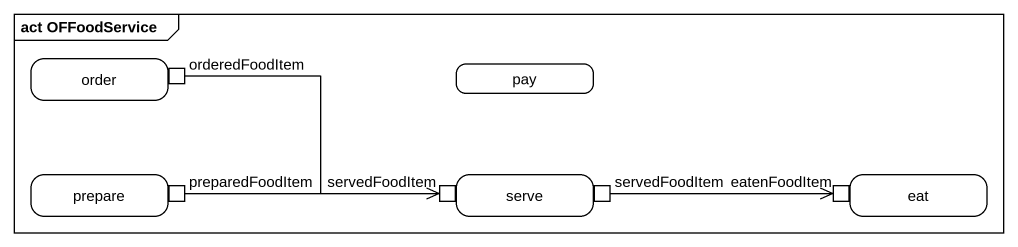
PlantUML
@startuml
mainframe act OFFoodService
hide empty description
state order {
  state orderedFoodItem <<outputPin>>
}
state pay
state prepare {
  state preparedFoodItem <<outputPin>>
}
state serve {
  state servedFoodItem <<inputPin>>
  state "servedFoodItem" as servedFoodItem_2 <<outputPin>>
}
state eat {
  state eatenFoodItem <<inputPin>>
}
orderedFoodItem -right-> servedFoodItem
preparedFoodItem -right-> servedFoodItem
servedFoodItem_2 -right-> eatenFoodItem
@enduml
